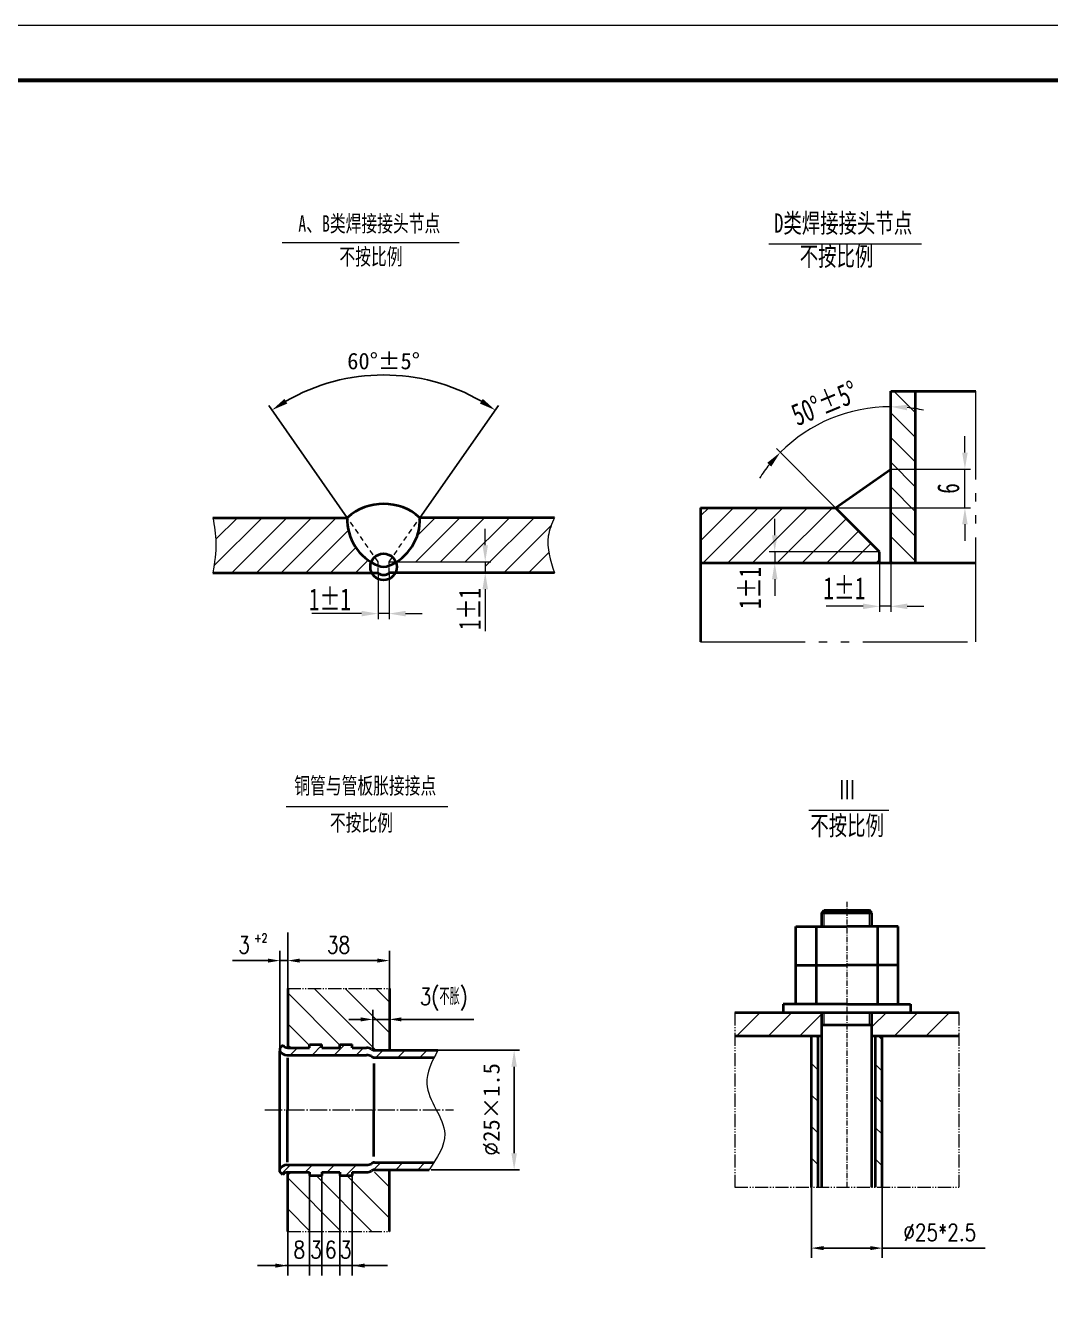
# Model space of a CAD drawing. Extents: x -43056 to 6363, y -23617 to 841.
# Drawn here: x 3384 to 4873, y -13758 to -11908 of the extents above; entities that cross this region are included whole.
import ezdxf

# ---------------------------------------------------------------- set-up
doc = ezdxf.new("R2010")
doc.units = 0
doc.header["$LTSCALE"] = 10
doc.header["$PDMODE"] = 1
for name, pattern in [('JXX-L', [2.9499999999999997, 1.9, -0.25, 0.15, -0.25, 0.15, -0.25]), ('XX-L', [1.25, 0.75, -0.5]), ('ZXX-L', [3.28, 2.5, -0.3, 0.18, -0.3]), ('ZXX-S', [1.2699999999999998, 0.75, -0.2, 0.12, -0.2])]:
    doc.linetypes.add(name, pattern=pattern)
doc.layers.get('Defpoints').update_dxf_attribs({"linetype": 'CONTINUOUS'})
doc.layers.add('5剖面线层', color=2, linetype='CONTINUOUS')
doc.layers.add('7标注层', color=4, linetype='CONTINUOUS')
for name, color, linetype, lineweight in [('A 粗实线', 1, 'CONTINUOUS', 40), ('B 细实线', 7, 'CONTINUOUS', 18), ('C 文 字', 2, 'CONTINUOUS', 20), ('D 短中心线', 3, 'ZXX-S', 18), ('E 长中心线', 3, 'ZXX-L', 18), ('G 长虚线', 6, 'XX-L', 20), ('I 长双点线', 3, 'JXX-L', 18), ('J 标注尺寸', 2, 'CONTINUOUS', 18)]:
    doc.layers.add(name, color=color, linetype=linetype, lineweight=lineweight)
doc.styles.get("Standard").update_dxf_attribs({"font": 'SIMFANG.TTF'})
doc.styles.add('style2', font='SIMFANG.TTF', dxfattribs={"width": 0.7})
doc.styles.add('TH_GBDIM', font='romans.shx', dxfattribs={"width": 0.8, "bigfont": 'gbcbig.shx'})
doc.styles.add('标题中文', font='SIMFANG.TTF', dxfattribs={"width": 0.7})
doc.dimstyles.new('TH_GBDIM', dxfattribs={"dimscale": 7, "dimtxt": 3.5, "dimasz": 2.5, "dimexe": 2, "dimexo": 0, "dimgap": 1.5, "dimtad": 1, "dimdec": 1, "dimzin": 0, "dimdsep": 46, "dimtxsty": 'TH_GBDIM', "dimcen": 2.5, "dimclrd": 130, "dimclre": 130, "dimclrt": 3, "dimadec": 0, "dimazin": 0, "dimtfac": 0.714286, "dimtdec": 1, "dimtmove": 0, "dimatfit": 3, "dimfxl": 0, "dimtolj": 1, "dimtzin": 0, "dimlwd": -1, "dimlwe": -1, "dimarcsym": 0})
doc.dimstyles.new('通用标注4.0', dxfattribs={"dimscale": 8, "dimtxt": 3, "dimasz": 3, "dimexe": 1, "dimexo": 0, "dimgap": 1, "dimtad": 1, "dimdec": 0, "dimzin": 0, "dimdsep": 46, "dimtxsty": 'Standard', "dimcen": 0, "dimadec": 0, "dimazin": 0, "dimtfac": 0.375, "dimtdec": 0, "dimtmove": 2, "dimatfit": 3, "dimfxl": 0, "dimtzin": 0, "dimarcsym": 0})

# ---------------------------------------------------------------- blocks, each defined once
blk = doc.blocks.new('*D123')
at = {"layer": '7标注层', "color": 130}
for p, q in [((4526.161636635396, -13596.21940205577), (4526.161636635396, -13698.80697679696)), ((4629.039638883292, -13596.21940205577), (4629.039638883292, -13698.80697679696)), ((4543.661636635396, -13684.80697679696), (4611.539638883292, -13684.80697679696)), ((4629.039638883292, -13684.80697679696), (4778.606305549959, -13684.80697679696))]:
    blk.add_line(p, q, dxfattribs=at)
for points in [[(4543.661636635396, -13681.89031013029), (4543.661636635396, -13687.72364346362), (4526.161636635396, -13684.80697679696)], [(4611.539638883292, -13681.89031013029), (4611.539638883292, -13687.72364346362), (4629.039638883292, -13684.80697679696)]]:
    blk.add_solid(points, dxfattribs=at)
at = {"layer": 'Defpoints', "color": 0}
for p in [(4526.161636635396, -13596.21940205577), (4629.039638883292, -13596.21940205577), (4629.039638883292, -13684.80697679696)]:
    blk.add_point(p, dxfattribs=at)
at = {"layer": '7标注层', "color": 3, "insert": (4712.572972216626, -13662.05697679696), "char_height": 24.5, "attachment_point": 5, "style": 'TH_GBDIM'}
blk.add_mtext('\\A1;%%c25*2.5{}{}', dxfattribs=at)
blk = doc.blocks.new('*D39')
at = {"layer": 'Defpoints', "color": 0}
for p in [(3237.529882554551, 4833.701037508146), (3244.866875172898, 4832.923096402701), (3234.866875172898, 4816.319008281709), (3242.866875172898, 4808.319008281709), (3244.866875172898, 4806.319008281708)]:
    blk.add_point(p, dxfattribs=at)
at = {"layer": 'J 标注尺寸', "color": 0, "lineweight": -2}
for p, q in [((3244.866875172898, 4832.923096402701), (3244.866875172899, 4835.666970911132)), ((3234.866875172898, 4816.319008281709), (3224.114731783625, 4827.071151670984))]:
    blk.add_line(p, q, dxfattribs=at)
for start, end in [(89.99999999999905, 134.9999999999966), (77.86737145388587, 83.93368572694246), (141.0663142730532, 147.1326285461097)]:
    blk.add_arc((3244.866875172898, 4806.319008281709), 28.34796262942333, start, end, dxfattribs=at)
at = {"layer": 'J 标注尺寸', "color": 0}
for points in [[(3247.836215487091, 4834.008929804123), (3247.889129342651, 4835.00752888478), (3244.866875172899, 4834.666970911132)], [(3222.443971294357, 4824.46779932445), (3223.187503222061, 4823.799098888917), (3224.821838564812, 4826.364044889798)]]:
    blk.add_solid(points, dxfattribs=at)
at = {"layer": 'J 标注尺寸', "color": 0, "insert": (3232.870529236219, 4835.280749340962), "char_height": 4, "attachment_point": 5, "rotation": 22.499999999999368, "style": 'style2'}
blk.add_mtext('{\\f仿宋_GB2312|b0|i0|c134|p49;50°±5°}', dxfattribs=at)
blk = doc.blocks.new('*D38')
at = {"layer": 'Defpoints', "color": 0}
for p in [(3244.866875172898, 4823.321083663805), (3258.347866930999, 4823.321083663805), (3234.866875172899, 4816.319008281709)]:
    blk.add_point(p, dxfattribs=at)
at = {"layer": 'J 标注尺寸', "color": 0, "lineweight": -2}
for p, q in [((3258.347866930999, 4826.321083663805), (3258.347866930999, 4829.321083663805)), ((3244.866875172898, 4823.321083663805), (3259.347866930999, 4823.321083663805)), ((3258.347866930999, 4816.319008281709), (3258.347866930999, 4823.321083663805)), ((3234.866875172899, 4816.319008281709), (3259.347866930999, 4816.319008281709)), ((3258.347866930999, 4813.319008281709), (3258.347866930999, 4810.319008281709))]:
    blk.add_line(p, q, dxfattribs=at)
at = {"layer": 'J 标注尺寸', "color": 0}
for points in [[(3257.847866930999, 4826.321083663805), (3258.847866930999, 4826.321083663805), (3258.347866930999, 4823.321083663805)], [(3257.847866930999, 4813.319008281709), (3258.847866930999, 4813.319008281709), (3258.347866930999, 4816.319008281709)]]:
    blk.add_solid(points, dxfattribs=at)
at = {"layer": 'J 标注尺寸', "color": 0, "insert": (3255.347866930998, 4819.820045972758), "char_height": 4, "attachment_point": 5, "rotation": 90, "style": 'style2'}
blk.add_mtext('6', dxfattribs=at)
blk = doc.blocks.new('*D119')
at = {"layer": '7标注层', "color": 130}
for p, q in [((3765.311304118644, -13226.45772062433), (3765.311304118644, -13281.08359454536)), ((3754.083870810728, -13394.53330706087), (3754.083870810728, -13253.08359454536)), ((3736.583870810728, -13267.08359454536), (3685.017204144061, -13267.08359454536)), ((3765.311304118644, -13267.08359454536), (3754.083870810728, -13267.08359454536)), ((3782.811304118644, -13267.08359454536), (3800.311304118644, -13267.08359454536))]:
    blk.add_line(p, q, dxfattribs=at)
for points in [[(3736.583870810728, -13264.16692787869), (3736.583870810728, -13270.00026121202), (3754.083870810728, -13267.08359454536)], [(3782.811304118644, -13264.16692787869), (3782.811304118644, -13270.00026121202), (3765.311304118644, -13267.08359454536)]]:
    blk.add_solid(points, dxfattribs=at)
at = {"layer": 'Defpoints', "color": 0}
for p in [(3765.311304118644, -13226.45772062433), (3754.083870810728, -13267.08359454536), (3754.083870810728, -13394.53330706087)]:
    blk.add_point(p, dxfattribs=at)
at = {"layer": '7标注层', "color": 3, "insert": (3702.050537477394, -13244.33359454536), "char_height": 24.5, "attachment_point": 5, "style": 'TH_GBDIM'}
blk.add_mtext('\\A1;3{}{}', dxfattribs=at)
blk = doc.blocks.new('*D118')
at = {"layer": '7标注层', "color": 130}
for p, q in [((3871.462516986701, -13352.50714028878), (3853.962516986701, -13352.50714028878)), ((3888.962516986701, -13396.84683439331), (3888.962516986701, -13338.50714028878)), ((3888.962516986701, -13352.50714028878), (3913.141976546276, -13352.50714028878)), ((3913.141976546276, -13352.50714028878), (3913.141976546276, -13338.50714028878)), ((3930.641976546276, -13352.50714028878), (4035.94393733059, -13352.50714028878))]:
    blk.add_line(p, q, dxfattribs=at)
for points in [[(3871.462516986701, -13349.59047362211), (3871.462516986701, -13355.42380695544), (3888.962516986701, -13352.50714028878)], [(3930.641976546276, -13349.59047362211), (3930.641976546276, -13355.42380695544), (3913.141976546276, -13352.50714028878)]]:
    blk.add_solid(points, dxfattribs=at)
at = {"layer": 'Defpoints', "color": 0}
for p in [(3913.141976546276, -13352.50714028878), (3913.141976546276, -13352.50714028878), (3888.962516986701, -13396.84683439331)]:
    blk.add_point(p, dxfattribs=at)
at = {"layer": '7标注层', "color": 3, "insert": (3992.042956938433, -13323.34047362211), "char_height": 24.5, "attachment_point": 5, "style": 'TH_GBDIM'}
blk.add_mtext('\\A1;3(不胀){}{}', dxfattribs=at)
blk = doc.blocks.new('*D121')
at = {"layer": 'Defpoints', "color": 0}
for p in [(3983.5168245389, -13397.29941718122), (4094.271580965555, -13397.29941718122), (3973.878321432107, -13570.96933945756)]:
    blk.add_point(p, dxfattribs=at)
at = {"layer": 'J 标注尺寸', "color": 0, "lineweight": -2}
for p, q in [((3983.5168245389, -13397.29941718122), (4102.271580965556, -13397.29941718122)), ((4094.271580965555, -13546.96933945756), (4094.271580965555, -13421.29941718122)), ((3973.878321432107, -13570.96933945756), (4102.271580965556, -13570.96933945756))]:
    blk.add_line(p, q, dxfattribs=at)
at = {"layer": 'J 标注尺寸', "color": 0}
for points in [[(4090.271580965555, -13421.29941718122), (4098.271580965556, -13421.29941718122), (4094.271580965555, -13397.29941718122)], [(4090.271580965555, -13546.96933945756), (4098.271580965556, -13546.96933945756), (4094.271580965555, -13570.96933945756)]]:
    blk.add_solid(points, dxfattribs=at)
at = {"layer": 'J 标注尺寸', "color": 0, "insert": (4061.31614095369, -13483.48479772245), "char_height": 24, "attachment_point": 5, "rotation": 90}
blk.add_mtext('{\\Ftxt.shx|c1;%%c}25×1.5', dxfattribs=at)
blk = doc.blocks.new('*D120')
at = {"layer": '7标注层', "color": 130}
for p, q in [((3765.311304118644, -13307.70946846638), (3765.311304118644, -13253.08359454536)), ((3913.138871745947, -13307.70946846638), (3913.138871745947, -13253.08359454536)), ((3782.811304118644, -13267.08359454536), (3895.638871745947, -13267.08359454536))]:
    blk.add_line(p, q, dxfattribs=at)
for points in [[(3782.811304118644, -13264.16692787869), (3782.811304118644, -13270.00026121202), (3765.311304118644, -13267.08359454536)], [(3895.638871745947, -13264.16692787869), (3895.638871745947, -13270.00026121202), (3913.138871745947, -13267.08359454536)]]:
    blk.add_solid(points, dxfattribs=at)
at = {"layer": 'Defpoints', "color": 0}
for p in [(3913.138871745947, -13267.08359454536), (3765.311304118644, -13307.70946846638), (3913.138871745947, -13307.70946846638)]:
    blk.add_point(p, dxfattribs=at)
at = {"layer": '7标注层', "color": 3, "insert": (3839.225087932296, -13244.33359454536), "char_height": 24.5, "attachment_point": 5, "style": 'TH_GBDIM'}
blk.add_mtext('\\A1;38{}{}', dxfattribs=at)
blk = doc.blocks.new('*D122')
at = {"layer": 'Defpoints', "color": 0}
for p in [(3961.857231067896, -12422.0158495453), (3851.847293428295, -12623.59432652229), (3957.473858319154, -12623.59432652229), (3896.660575873724, -12687.59432652229), (3912.660575873724, -12687.59432652229)]:
    blk.add_point(p, dxfattribs=at)
at = {"layer": 'J 标注尺寸', "color": 0, "lineweight": -2}
for p, q in [((3851.847293428295, -12623.59432652229), (3737.837529070816, -12460.77150880605)), ((3957.473858319154, -12623.59432652229), (4071.483622676632, -12460.77150880605))]:
    blk.add_line(p, q, dxfattribs=at)
blk.add_arc((3904.660575873724, -12699.01951057623), 282.847106384242, 59.86309220970509, 120.1369077902949, dxfattribs=at)
at = {"layer": 'J 标注尺寸', "color": 0}
for points in [[(3764.805341795071, -12457.77635607696), (3760.498886890538, -12451.03436481657), (3742.426140561625, -12467.32472516036)], [(4048.822264856911, -12451.03436481657), (4044.515809952377, -12457.77635607696), (4066.895011185823, -12467.32472516036)]]:
    blk.add_solid(points, dxfattribs=at)
at = {"layer": 'J 标注尺寸', "color": 0, "insert": (3904.660575873724, -12396.17240419199), "char_height": 24, "attachment_point": 5}
blk.add_mtext('{\\f仿宋_GB2312|b0|i0|c134|p49;60°±5°}', dxfattribs=at)
blk = doc.blocks.new('D类焊接接头节点')
at = {"layer": 'J 标注尺寸'}
h = blk.add_hatch(dxfattribs=at)
h.set_pattern_fill('ANSI31', color=256, angle=90, style=0)
h.set_pattern_definition([(135, (-3239.866875172898, -4819.820045972758), (-2.245064030267288, -2.245064030267288), [])])
h.paths.add_polyline_path([(9.5, 17.6751788846459), (5, 17.6751788846459), (5, -13.50103769104862), (9.5, -13.50103769104862)])
h = blk.add_hatch(dxfattribs=at)
h.set_pattern_fill('ANSI31', color=256, style=0)
h.set_pattern_definition([(45, (-3239.866875172898, -4819.820045972758), (-2.245064030267288, 2.245064030267288), [])])
h.paths.add_polyline_path([(-29.53674107769621, -3.501037691048623), (-29.53674107769621, -13.50103769104862), (-16.05367463827133, -13.50103769104862), (-16.05367463827133, -11.50103769104862), (3.000000000000455, -11.50103769104862), (-4.999999999999544, -3.501037691048623)])
h.paths.add_polyline_path([(3, -13.50103769104862), (3, -11.50103769104862), (-16.05367463827133, -11.50103769104862), (-16.05367463827133, -13.50103769104862)])
at = {"layer": 'A 粗实线'}
for p, q in [((5, 17.6751788846459), (20.46345910245145, 17.6751788846459)), ((5, -13.50103769104862), (5, 17.6751788846459)), ((9.5, -13.50103769104862), (9.5, 17.6751788846459)), ((-4.999999999999545, -3.501037691048623), (5, 3.501037691047713)), ((-29.53674107769621, -3.501037691048623), (-29.53674107769621, -27.88196099332527)), ((-29.53674107769621, -3.501037691048623), (-4.999999999999545, -3.501037691048623)), ((3.000000000000455, -11.50103769104862), (-4.999999999999545, -3.501037691048623)), ((3, -13.50103769104862), (3, -11.50103769104862)), ((-29.53674107769621, -13.50103769104862), (5, -13.50103769104862)), ((5, -13.50103769104862), (20.46345910245145, -13.50103769104862))]:
    blk.add_line(p, q, dxfattribs=at)
at = {"layer": 'I 长双点线'}
for p, q in [((20.46345910245145, -27.88196099332527), (20.46345910245145, 17.6751788846459)), ((-29.53674107769621, -27.88196099332527), (20.46345910245191, -27.88196099332527))]:
    blk.add_line(p, q, dxfattribs=at)
at = {"layer": 'J 标注尺寸'}
for p, q in [((-17.09550206171116, 44.44535657877896), (10.60261358208663, 44.44535657877896)), ((-16.05367463827133, -8.501037691048623), (-16.05367463827133, -5.501037691048623)), ((3.000000000000455, -11.50103769104862), (-17.05367463827133, -11.50103769104862)), ((-16.05367463827133, -11.50103769104862), (-16.05367463827133, -13.50103769104862)), ((3.000000000000455, -13.50103769104862), (-17.05367463827133, -13.50103769104862)), ((3, -13.50103769104862), (3, -22.4067950646695)), ((5, -13.50103769104862), (5, -22.4067950646695)), ((-16.05367463827133, -16.50103769104862), (-16.05367463827133, -19.50103769104862)), ((0, -21.4067950646695), (-6.736571717381594, -21.4067950646695)), ((5, -21.4067950646695), (3, -21.4067950646695)), ((8, -21.4067950646695), (11, -21.4067950646695))]:
    blk.add_line(p, q, dxfattribs=at)
for points in [[(-16.55367463827133, -8.501037691048623), (-15.55367463827133, -8.501037691048623), (-16.05367463827133, -11.50103769104862)], [(-16.55367463827133, -16.50103769104862), (-15.55367463827133, -16.50103769104862), (-16.05367463827133, -13.50103769104862)], [(0, -20.9067950646695), (0, -21.9067950646695), (3, -21.4067950646695)], [(8, -20.9067950646695), (8, -21.9067950646695), (5, -21.4067950646695)]]:
    blk.add_solid(points, dxfattribs=at)
at = {"layer": 'J 标注尺寸', "char_height": 3.5, "width": 51, "attachment_point": 1, "style": 'style2'}
for s, insert in [('D{\\f仿宋_GB2312|b0|i0|c134|p49;类焊接接头节点}', (-16.14644854581275, 49.94362858592831)), ('{\\f仿宋_GB2312|b0|i0|c134|p49;不按比例}', (-11.5092115260486, 43.93366311076716))]:
    blk.add_mtext(s, dxfattribs=dict(at, insert=insert))
at = {"layer": 'J 标注尺寸', "insert": (-20.55367463827179, -18.07682058142836), "char_height": 4, "attachment_point": 5, "rotation": 90, "style": 'style2'}
blk.add_mtext('{\\f仿宋_GB2312|b0|i0|c134|p49;1±1}', dxfattribs=at)
at = {"layer": 'J 标注尺寸', "insert": (-3.407385127946327, -18.11277421253726), "char_height": 4, "attachment_point": 5, "style": 'style2'}
blk.add_mtext('{\\f仿宋_GB2312|b0|i0|c134|p49;1±1}', dxfattribs=at)
at = {"layer": 'J 标注尺寸'}
dim = blk.add_angular_dim_2l(base=(-2.336992618347722, 13.8809915353886), line1=((5, -13.50103769104862), (5, 13.10305042994332)), line2=((3.000000000000455, -11.50103769104862), (-4.999999999999545, -3.501037691048623)), text='{\\f仿宋_GB2312|b0|i0|c134|p49;50°±5°}', dimstyle='通用标注4.0', dxfattribs=at)
dim.commit()
dim.dimension.update_dxf_attribs({"geometry": '*D39', "text_midpoint": (-6.996345936679973, 15.46070336820412), "insert": (-3239.866875172898, -4819.820045972758)})
dim = blk.add_linear_dim(base=(18.48099175810057, 3.501037691047713), p1=(-4.999999999999545, -3.501037691048623), p2=(5, 3.501037691047713), angle=90, text='6', dimstyle='通用标注4.0', dxfattribs=at)
dim.commit()
dim.dimension.update_dxf_attribs({"geometry": '*D38', "text_midpoint": (15.48099175810012, 0), "insert": (-3239.866875172898, -4819.820045972758)})

msp = doc.modelspace()

# ---------------------------------------------------------------- hatches: boundary and pattern name
at = {"layer": '5剖面线层'}
h = msp.add_hatch(dxfattribs=at)
h.set_pattern_fill('ANSI31', color=256, scale=7.128000000000001, style=0)
h.set_pattern_definition([(45, (4134.161999581511, -10606.63121219511), (-16.00281640774523, 16.00281640774522), [])])
edge = h.paths.add_edge_path()
edge.add_line((3983.516549966105, -13397.29993486307), (3891.671468278779, -13397.30630038672))
edge.add_arc((3891.530715847746, -13389.92434671224), 7.383295422712391, 231.3934529871022, 271.09233185768477, ccw=False)
edge.add_arc((3878.632664544659, -13412.74190999593), 18.95713787364265, 64.06440401808848, 86.15272208236581)
edge.add_line((3879.90463577505, -13393.82749312547), (3859.141983512764, -13393.82893212637))
edge.add_line((3859.141983512762, -13393.82893212636), (3859.141983512762, -13389.02580342238))
edge.add_line((3859.141983512762, -13389.02580342238), (3840.997525658948, -13389.02706096361))
edge.add_line((3840.997525658946, -13389.02706096361), (3840.997525658946, -13393.83018966758))
edge.add_line((3840.997525658946, -13393.83018966758), (3815.072013627338, -13393.8319864917))
edge.add_line((3815.072013627339, -13393.8319864917), (3815.072013627339, -13389.02849247806))
edge.add_line((3815.072013627339, -13389.02849247806), (3796.927555773525, -13389.02975001928))
edge.add_line((3796.927555773524, -13389.02975001928), (3796.927555773524, -13393.83324403292))
edge.add_line((3796.927555773524, -13393.83324403292), (3769.598703285155, -13393.83513811864))
edge.add_line((3769.598703285159, -13393.83513811864), (3765.32190350947, -13393.83543453159))
edge.add_arc((3765.859440417373, -13385.08524779863), 8.76668202850749, 212.9571933760542, 266.48465321591215, ccw=False)
edge.add_line((3758.503517033554, -13389.85443063852), (3754.083870810729, -13394.53330706086))
edge.add_line((3754.083870810728, -13394.53330706086), (3754.083870810728, -13398.51091464925))
edge.add_line((3754.083870810728, -13398.51091464925), (3754.083876733863, -13398.59637671088))
edge.add_arc((3764.434961950883, -13392.05647575737), 12.24398912330907, 212.2850347847136, 268.8681913613047)
edge.add_line((3764.193112524155, -13404.29807608194), (3820.343616337421, -13404.29418444881))
edge.add_line((3820.343616337423, -13404.29418444882), (3859.142708643514, -13404.29149539311))
edge.add_line((3859.142708643514, -13404.29149539311), (3879.904693202387, -13404.29005643852))
edge.add_arc((3878.632721971986, -13423.20447330897), 18.95713787364265, 64.0644040180839, 86.152722082335, ccw=False)
edge.add_arc((3891.530773275075, -13400.38691002529), 7.383295422712391, 231.3934529871036, 268.9156101624313)
edge.add_line((3891.391044090476, -13407.76888313917), (3978.062813902416, -13407.76287616316))
edge.add_spline(control_points=[(3978.062813902416, -13407.76287616316), (3979.816921401853, -13404.27525453345), (3981.66673331649, -13400.78759469921), (3983.516549966105, -13397.29993486307)], knot_values=[0.0007650927360920434, 0.0007650927360920434, 0.0007650927360920434, 0.0007650927360920434, 15.46421920855311, 15.46421920855311, 15.46421920855311, 15.46421920855311], degree=3, periodic=0)
edge = h.paths.add_edge_path()
edge.add_spline(control_points=[(3970.675386807594, -13570.97033212074), (3973.03045278253, -13567.48379315023), (3975.385518757475, -13563.99725417973), (3977.639397450726, -13560.50825145965)], knot_values=[244.1819164546346, 244.1819164546346, 244.1819164546346, 244.1819164546346, 260.2820052074577, 260.2820052074577, 260.2820052074577, 260.2820052074577], degree=3, periodic=0)
edge.add_line((3977.639397450726, -13560.50825145965), (3891.391044090497, -13560.50227382945))
edge.add_arc((3891.530773275075, -13567.88424694332), 7.383295422712393, 91.08438983743663, 128.6065470128883)
edge.add_arc((3878.632721971986, -13545.06668365964), 18.95713787364288, 273.84727791765704, 295.9355959819193, ccw=False)
edge.add_line((3879.904693202383, -13563.98110053009), (3859.142708643514, -13563.9796615755))
edge.add_line((3859.142708643514, -13563.97966157551), (3820.343616337423, -13563.9769725198))
edge.add_line((3820.343616337423, -13563.9769725198), (3764.193112524164, -13563.97308088667))
edge.add_arc((3764.434961950883, -13576.21468121124), 12.2439891233089, 91.13180863865658, 147.6630919926074)
edge.add_line((3754.089801930419, -13569.66541149602), (3754.089805700554, -13569.77426080082))
edge.add_line((3754.089805700556, -13569.77426080083), (3754.083870810728, -13569.77426100639))
edge.add_line((3754.083870810728, -13569.77426100639), (3754.083870810728, -13573.73784990775))
edge.add_line((3754.083870810728, -13573.73784990775), (3758.503517033552, -13578.41672633009))
edge.add_arc((3765.859440417373, -13583.18590916998), 8.766682028507496, 93.47436467504917, 147.0428066239452, ccw=False)
edge.add_line((3765.328162416454, -13574.43534018993), (3765.328162416454, -13574.43572287082))
edge.add_line((3765.328162416454, -13574.43572287081), (3769.598703285181, -13574.43601884996))
edge.add_line((3769.598703285179, -13574.43601884997), (3796.927555773522, -13574.43791293573))
edge.add_line((3796.927555773524, -13574.43791293573), (3796.927555773524, -13579.24140694933))
edge.add_line((3796.927555773524, -13579.24140694933), (3815.072013627338, -13579.24266449056))
edge.add_line((3815.072013627339, -13579.24266449056), (3815.072013627339, -13574.43917047692))
edge.add_line((3815.072013627339, -13574.43917047692), (3840.997525658948, -13574.44096730103))
edge.add_line((3840.997525658946, -13574.44096730103), (3840.997525658946, -13579.24409600501))
edge.add_line((3840.997525658946, -13579.24409600501), (3859.14198351276, -13579.24535354623))
edge.add_line((3859.141983512762, -13579.24535354623), (3859.141983512762, -13574.44222484225))
edge.add_line((3859.141983512762, -13574.44222484225), (3879.904635775047, -13574.44366384315))
edge.add_arc((3878.632664544659, -13555.52924697269), 18.95713787364288, 273.8472779176286, 295.9355959819149)
edge.add_arc((3891.530715847746, -13578.34681025637), 7.383295422712391, 88.90766814469112, 128.6065470128952, ccw=False)
edge.add_line((3891.671468278471, -13570.96485658188), (3970.675386807592, -13570.97033212074))
at = {"layer": 'B 细实线'}
h = msp.add_hatch(dxfattribs=at)
h.set_pattern_fill('ANSI31', color=256, scale=1.275, style=0)
h.set_pattern_definition([(45, (-13976.7773135549, -20962.26322285471), (-22.89965310872633, 22.89965310872634), [])])
h.paths.add_polyline_path([(4414.9319769503, -13342.38668039385), (4414.931976950298, -13376.27485481686), (4541.164666474391, -13376.27485481686), (4541.164666474391, -13342.38668039385)])
h.paths.add_polyline_path([(4623.145601865528, -13342.38668039385), (4614.036609044289, -13342.38668039385), (4614.036609044291, -13376.27485481686), (4740.269298568375, -13376.27485481686), (4740.269298568375, -13342.38668039385)])
h = msp.add_hatch(dxfattribs=at)
h.set_pattern_fill('ANSI31', color=256, scale=1.275, angle=90, style=0)
h.set_pattern_definition([(135, (-13976.7773135549, -21019.29064342269), (-22.89965310872634, -22.89965310872633), [])])
h.paths.add_polyline_path([(4526.161636635396, -13596.21940205577), (4535.806431112913, -13596.21940205577), (4535.806431112909, -13376.27485481686), (4526.161636635392, -13376.27485481686)])
h.paths.add_polyline_path([(4619.394844405766, -13596.21940205577), (4629.039638883291, -13596.21940205577), (4629.039638883292, -13376.27485481686), (4619.394844405779, -13376.27485481686)])
at = {"layer": 'J 标注尺寸'}
h = msp.add_hatch(dxfattribs=at)
h.set_pattern_fill('ANSI31', color=256, style=0)
h.set_pattern_definition([(45, (-20525.79668437757, -45642.23416629651), (-17.9605122421383, 17.96051224213831), [])])
edge = h.paths.add_edge_path()
edge.add_ellipse((3904.660575873724, -12695.09498596331), major_axis=(13.63513394692329, 13.63513394692329), ratio=0.9999999999999858, start_angle=134.9999999999996, end_angle=161.1529425672989, ccw=False)
edge.add_ellipse((3904.660575873724, -12695.09498596331), major_axis=(-13.63513394692359, 13.63513394692359), ratio=0.9999999999999877, start_angle=23.9896631412671, end_angle=45.000000000000284, ccw=False)
edge.add_ellipse((3924.28482444632, -12626.22599323017), major_axis=(-51.25486108482211, 51.2548610848221), ratio=0.9999999999999988, start_angle=42.91935054736598, end_angle=103.72986075327788, ccw=False)
edge.add_line((3851.847293428295, -12623.59432652229), (3656.660575873724, -12623.59432652229))
edge.add_spline(control_points=[(3656.660575873724, -12623.59432652229), (3658.681569526361, -12635.64536127593), (3663.145981519305, -12662.26631776007), (3658.954575340173, -12688.97589935972), (3656.660575873724, -12703.59432652229)], knot_values=[0, 0, 0, 0, 4.553085131909655, 10.0578484456397, 10.0578484456397, 10.0578484456397, 10.0578484456397], degree=3, periodic=0)
edge.add_line((3656.660575873724, -12703.59432652229), (3887.351764084249, -12703.59432652229))
edge = h.paths.add_edge_path()
edge.add_line((4052.247205644217, -12687.59432652229), (4052.247205644217, -12703.59432652229))
edge.add_line((4052.247205644217, -12703.59432652229), (4060.247205644217, -12703.59432652229))
edge.add_line((4060.247205644217, -12703.59432652229), (4152.660575873724, -12703.59432652229))
edge.add_spline(control_points=[(4152.660575873724, -12703.59432652229), (4146.952405816544, -12685.65320983706), (4138.256786559232, -12658.32236331656), (4148.977417718557, -12632.47454888178), (4152.660575873724, -12623.59432652229)], knot_values=[0, 0, 0, 0, 6.737565344485811, 10.26376270678672, 10.26376270678672, 10.26376270678672, 10.26376270678672], degree=3, periodic=0)
edge.add_line((4152.660575873724, -12623.59432652229), (3957.473858319154, -12623.59432652229))
edge.add_ellipse((3885.036327301128, -12626.22599323017), major_axis=(-51.25486108482214, 51.25486108482213), ratio=0.9999999999999946, start_angle=167.1528708974301, end_angle=227.0806494526342, ccw=False)
edge.add_line((3923.611568565389, -12687.59432652229), (4052.247205644217, -12687.59432652229))

# ---------------------------------------------------------------- linework, layer by layer
at = {"layer": '7标注层', "color": 130}
for p, q in [((3796.927555773522, -13579.24140694934), (3796.927555773522, -13724.46430623924)), ((3815.072013627339, -13579.24266449056), (3815.072013627339, -13724.46430623924)), ((3815.072013627339, -13579.24266449056), (3815.072013627339, -13724.46430623924)), ((3840.997525658944, -13579.24409600502), (3840.997525658944, -13724.46430623924)), ((3840.997525658944, -13579.24409600502), (3840.997525658944, -13724.46430623924)), ((3859.141983512762, -13579.24535354624), (3859.141983512762, -13724.46430623924)), ((3765.328162416452, -13660.56168850225), (3765.328162416452, -13724.46430623924)), ((3796.927555773522, -13651.85285659429), (3796.927555773522, -13724.46430623924)), ((3747.50816241645, -13710.20830623924), (3721.253362416452, -13710.20830623924)), ((3779.107555773522, -13710.20830623924), (3761.287555773522, -13710.20830623924)), ((3796.927555773522, -13710.20830623924), (3765.328162416452, -13710.20830623924)), ((3797.252013627338, -13710.20830623924), (3779.432013627338, -13710.20830623924)), ((3796.927555773522, -13710.20830623924), (3815.072013627339, -13710.20830623924)), ((3823.177525658944, -13710.20830623924), (3805.357525658945, -13710.20830623924)), ((3814.747555773522, -13710.20830623924), (3832.567555773521, -13710.20830623924)), ((3815.072013627339, -13710.20830623924), (3840.997525658944, -13710.20830623924)), ((3832.892013627337, -13710.20830623924), (3885.401613627339, -13710.20830623924)), ((3840.997525658944, -13710.20830623924), (3859.141983512762, -13710.20830623924)), ((3858.817525658944, -13710.20830623924), (3910.376725658947, -13710.20830623924))]:
    msp.add_line(p, q, dxfattribs=at)
for points in [[(3747.50816241645, -13707.23830623923), (3747.50816241645, -13713.17830623924), (3765.328162416452, -13710.20830623924)], [(3876.96198351276, -13707.23830623923), (3876.96198351276, -13713.17830623924), (3859.141983512762, -13710.20830623924)]]:
    msp.add_solid(points, dxfattribs=at)
at = {"layer": 'A 粗实线'}
for p, q in [((3656.660575873724, -12623.59432652229), (3851.847293428295, -12623.59432652229)), ((4152.660575873724, -12623.59432652229), (3957.473858319154, -12623.59432652229)), ((3656.660575873724, -12703.59432652229), (3896.660575873724, -12703.59432652229)), ((4152.660575873724, -12703.59432652229), (3912.660575873724, -12703.59432652229)), ((4541.164666474395, -13197.66531451174), (4544.71612946944, -13193.95190665702)), ((4541.164666474395, -13197.66531451174), (4614.036609044293, -13197.66531451174)), ((4541.164666474395, -13217.37330992083), (4541.164666474397, -13197.66531451174)), ((4544.71612946944, -13193.95190665702), (4610.485146049245, -13193.95190665702)), ((4614.036609044289, -13197.66531451174), (4610.485146049245, -13193.95190665702)), ((4614.036609044293, -13217.37330992083), (4614.036609044288, -13197.66531451174)), ((4614.036609044289, -13217.37330992083), (4614.036609044288, -13197.66531451174)), ((4503.257548816813, -13217.37330992083), (4577.60063775934, -13217.37330992083)), ((4503.257548816813, -13273.75816061941), (4503.257548816813, -13217.37330992083)), ((4532.924073887403, -13217.37330992083), (4532.924073887403, -13273.75816061941)), ((4651.943726701867, -13217.37330992083), (4577.60063775934, -13217.37330992083)), ((4622.277201631277, -13217.37330992083), (4622.277201631277, -13273.75816061941)), ((4651.943726701867, -13273.75816061941), (4651.943726701866, -13217.37330992083)), ((4503.257548816813, -13273.75816061941), (4577.60063775934, -13273.75816061941)), ((4503.257548816813, -13330.143011318), (4503.257548816813, -13273.75816061941)), ((4532.924073887403, -13273.75816061941), (4532.924073887403, -13330.143011318)), ((4651.943726701867, -13273.75816061941), (4577.60063775934, -13273.75816061941)), ((4622.277201631277, -13273.75816061941), (4622.277201631277, -13330.143011318)), ((4651.943726701867, -13330.143011318), (4651.943726701866, -13273.75816061941)), ((3765.315934361375, -13307.70946846638), (3765.321903509266, -13393.83543453158)), ((3913.138871745945, -13307.70946846638), (3913.1450813466, -13397.30481211118)), ((4577.60063775934, -13330.143011318), (4485.067963601803, -13330.143011318)), ((4485.067963601803, -13330.143011318), (4485.067963601803, -13342.38668039385)), ((4577.60063775934, -13330.143011318), (4670.133311916878, -13330.143011318)), ((4670.133311916878, -13330.143011318), (4670.133311916878, -13342.38668039385)), ((4414.931976950302, -13342.38668039385), (4623.145601865524, -13342.38668039385)), ((4541.164666474393, -13596.21940205578), (4541.164666474393, -13342.38668039385)), ((4614.036609044282, -13596.21940205578), (4614.036609044291, -13342.38668039385)), ((4623.145601865528, -13342.38668039385), (4740.269298568379, -13342.38668039385)), ((4541.164666474393, -13360.17208844618), (4614.036609044291, -13360.17208844618)), ((3758.503517033549, -13389.85443063853), (3754.083870810724, -13394.53330706087)), ((3796.927555773522, -13389.02975001929), (3815.072013627339, -13389.02849247806)), ((3796.927555773522, -13393.83324403293), (3796.927555773522, -13389.02975001929)), ((3815.072013627339, -13393.8319864917), (3815.072013627339, -13389.02849247806)), ((3840.997525658944, -13389.02706096361), (3859.141983512762, -13389.02580342239)), ((3840.997525658944, -13393.83018966759), (3840.997525658944, -13389.02706096361)), ((3859.141983512762, -13393.82893212637), (3859.141983512762, -13389.02580342239)), ((4414.931976950302, -13376.27485481686), (4541.164666474393, -13376.27485481686)), ((4526.161636635396, -13596.21940205577), (4526.161636635392, -13376.27485481686)), ((4535.806431112913, -13596.21940205577), (4535.806431112909, -13376.27485481686)), ((4614.036609044288, -13376.27485481686), (4740.269298568379, -13376.27485481686)), ((4619.394844405766, -13596.21940205577), (4619.394844405779, -13376.27485481686)), ((4629.039638883292, -13596.21940205577), (4629.039638883292, -13376.27485481686)), ((3754.083870810724, -13394.53330706087), (3754.083870810724, -13398.51091464925)), ((3754.083870810724, -13398.51091464925), (3754.083876733859, -13398.59637671088)), ((3754.089805700563, -13569.77426100639), (3754.083876733859, -13398.59637671088)), ((3764.193112524157, -13404.29807608195), (3820.343616337419, -13404.29418444882)), ((3764.866918053844, -13408.39819858923), (3764.872167925236, -13484.1460698982)), ((3765.321732375174, -13391.3662230297), (3769.598703285155, -13393.83513811864)), ((3765.321903509463, -13393.83543453159), (3769.598703285179, -13393.83513811865)), ((3769.598703285155, -13393.83513811864), (3796.927555773522, -13393.83324403293)), ((3815.072013627339, -13393.8319864917), (3840.99752565893, -13393.83018966759)), ((3820.34289120665, -13393.83162118204), (3840.99752565893, -13393.83018966759)), ((3820.343616337419, -13404.29418444882), (3859.142708643512, -13404.29149539311)), ((3859.141983512762, -13393.82893212637), (3879.904635775039, -13393.82749312547)), ((3859.141983512762, -13393.82893212637), (3879.904635775045, -13393.82749312547)), ((3859.142708643512, -13404.29149539311), (3879.904693202379, -13404.29005643852)), ((3890.891385921452, -13397.30635445204), (3983.516549966102, -13397.29993486308)), ((3891.391044090482, -13407.76888313918), (3978.062813902412, -13407.76287616317)), ((3890.224970572432, -13416.41909080612), (3890.229664138238, -13484.14029606227)), ((3764.872167561671, -13559.88344997523), (3764.872167561671, -13484.13557848431)), ((3890.229663974744, -13551.85678390309), (3890.229663974744, -13484.13557848431)), ((3754.083870810724, -13569.76024231938), (3754.083876733859, -13569.67478025774)), ((3754.083870810724, -13573.73784990776), (3754.083870810724, -13569.76024231938)), ((3758.503517033549, -13578.4167263301), (3754.083870810724, -13573.73784990776)), ((3764.193112524157, -13563.97308088668), (3820.343616337419, -13563.97697251981)), ((3765.321732375174, -13576.90493393892), (3769.598703285155, -13574.43601884998)), ((3765.321903509463, -13574.43572243703), (3769.598703285177, -13574.43601884997)), ((3765.328162416452, -13660.56168850225), (3765.328162416452, -13574.44896223646)), ((3769.598703285041, -13574.43601885005), (3796.927555773522, -13574.43791293573)), ((3769.604962202611, -13574.44896223646), (3796.927555773522, -13574.44896223646)), ((3796.927555773522, -13574.43791293573), (3796.927555773522, -13579.24140694934)), ((3815.072013627339, -13574.43917047693), (3815.072013627339, -13579.24266449056)), ((3815.072013627339, -13574.43917047693), (3840.99752565893, -13574.44096730104)), ((3820.34289120665, -13574.43953578658), (3840.99752565893, -13574.44096730104)), ((3820.343616337419, -13563.97697251981), (3859.142708643512, -13563.97966157551)), ((3840.997525658944, -13574.44096730104), (3840.997525658944, -13579.24409600502)), ((3859.141983512762, -13574.44222484226), (3879.904635775045, -13574.44366384315)), ((3859.141983512762, -13574.44222484226), (3879.904635775039, -13574.44366384315)), ((3859.141983512762, -13574.44222484226), (3859.141983512762, -13579.24535354624)), ((3859.142708643512, -13563.97966157551), (3879.904693202379, -13563.9811005301)), ((3890.891385921452, -13570.96480251658), (3891.39098666284, -13570.96483714251)), ((3891.390986663149, -13570.9648371425), (3970.675386807588, -13570.97033212074)), ((3891.391044090482, -13560.50227382945), (3977.639397450765, -13560.50825145966)), ((3913.151099445982, -13660.56168850225), (3913.151099445977, -13570.96933945756)), ((3796.927555773522, -13579.24140694934), (3815.072013627339, -13579.24266449056)), ((3840.997525658944, -13579.24409600502), (3859.141983512762, -13579.24535354624))]:
    msp.add_line(p, q, dxfattribs=at)
at = {"layer": 'A 粗实线', "color": 5, "lineweight": 60}
msp.add_lwpolyline([(1810.505984322925, -15188.45152626559), (6282.505984322925, -15188.45152626559), (6282.505984322925, -11988.45152626559), (1810.505984322925, -11988.45152626559)], close=True, dxfattribs=at)
at = {"layer": 'A 粗实线'}
for centre, radius, start, end in [((3904.660575873726, -12694.9433915376), 11.78298247937953, 227.2387238629256, 312.7612761370615), ((3765.859440417373, -13385.08524779864), 8.76668202850758, 212.9571933760492, 266.4846532146597), ((3764.434961950885, -13392.05647575738), 12.24398912330904, 212.2850347846818, 268.868191361333), ((3878.632664544655, -13412.74190999593), 18.95713787364277, 64.06440401815293, 86.1527220823821), ((3878.632721971986, -13423.20447330898), 18.95713787364277, 64.06440401815293, 86.1527220823821), ((3891.530715847746, -13389.92434671225), 7.383295422712393, 231.3934529871059, 268.915610162629), ((3891.530773275073, -13400.3869100253), 7.383295422712393, 231.3934529871059, 268.915610162629), ((3764.434961950885, -13576.21468121125), 12.24398912330904, 91.13180863866695, 147.7149652153182), ((3765.859440417373, -13583.18590916999), 8.76668202850758, 93.51534678534034, 147.0428066239508), ((3878.632664544655, -13555.5292469727), 18.95713787364277, 273.8472779176179, 295.9355959818471), ((3878.632721971986, -13545.06668365965), 18.95713787364277, 273.8472779176179, 295.9355959818471), ((3891.530715847746, -13578.34681025638), 7.383295422712393, 91.08438983737108, 128.6065470128941), ((3891.530773275073, -13567.88424694333), 7.383295422712393, 91.08438983737108, 128.6065470128941)]:
    msp.add_arc(centre, radius, start, end, dxfattribs=at)
for centre, major_axis, ratio, start_param, end_param in [((3904.660575873724, -12682.7707610621), (-56.08517276207893, 56.08517276207893), 0.9999999999999998, -1.51403827896978, -0.05675804782511662), ((3924.28482444632, -12626.22599323017), (-51.25486108482207, 51.25486108482207), 0.9999999999999982, 0.749083979869916, 1.965207304896728), ((3885.036327301128, -12626.22599323017), (51.25486108482202, 51.25486108482201), 0.9999999999999992, 4.317978002282858, 5.534101327309671), ((3904.660575873724, -12695.09498596331), (-13.63513394692347, 13.63513394692347), 0.9999999999999943, 3.926990816987244, 10.21017612416683), ((3904.660575873724, -12676.90713925446), (-12.8607497430055, 12.86074974300551), 0.9999999999999998, 1.90075821830759, 2.8116307620771)]:
    msp.add_ellipse(centre, major_axis=major_axis, ratio=ratio, start_param=start_param, end_param=end_param, dxfattribs=at)
at = {"layer": 'B 细实线'}
for p, q in [((4544.71612946944, -13217.37330992083), (4544.716129469443, -13193.95190665701)), ((4610.485146049245, -13217.37330992083), (4610.485146049241, -13193.95190665701)), ((3840.997525658944, -13389.72849640875), (3765.316373621687, -13314.04734437149)), ((3893.383094710218, -13397.30618175873), (3803.786381417867, -13307.70946846638)), ((3913.143345460707, -13372.25854880793), (3848.59426511916, -13307.70946846638)), ((3913.140239737364, -13327.44755938329), (3893.402148820454, -13307.70946846638)), ((4544.716129469438, -13360.17208844618), (4544.716129469438, -13342.38668039385)), ((4610.485146049239, -13360.17208844618), (4610.485146049235, -13342.38668039385)), ((3796.927555773522, -13390.46641022462), (3765.319479345026, -13358.85833379612)), ((3796.927555773522, -13574.9688226091), (3796.407695400874, -13574.44896223646)), ((3913.151099445959, -13596.30572129964), (3891.294340382774, -13574.44896223646)), ((3842.98341554469, -13660.56168850225), (3765.328162416434, -13582.90643537399)), ((3887.791299245982, -13660.56168850225), (3806.47131383437, -13579.24170309064)), ((3913.151099445959, -13641.11360500093), (3851.289585373963, -13579.25209092893)), ((3798.175531843399, -13660.56168850225), (3765.328162416434, -13627.71431907529))]:
    msp.add_line(p, q, dxfattribs=at)
msp.add_lwpolyline([(1610.505984322925, -15268.45152626559), (6362.505984322925, -15268.45152626559), (6362.505984322925, -11908.45152626559), (1610.505984322925, -11908.45152626559)], close=True, dxfattribs=at)
at = {"layer": 'C 文 字'}
msp.add_spline([(3983.5168245389, -13397.29941718122), (3967.342255386122, -13446.07686498297), (3993.375449796338, -13518.89849297592), (3970.675386807594, -13570.97033212074)], degree=3, dxfattribs=at)
at = {"layer": 'D 短中心线'}
msp.add_line((4577.60063775934, -13181.88947120002), (4577.60063775934, -13596.21940205577), dxfattribs=at)
at = {"layer": 'E 长中心线'}
msp.add_line((3732.063565569668, -13484.13557848431), (4005.957327413376, -13484.13557848431), dxfattribs=at)
at = {"layer": 'G 长虚线'}
for p, q in [((3896.660575873724, -12687.59432652229), (3851.847293428295, -12623.59432652229)), ((3912.660575873724, -12687.59432652229), (3957.473858319154, -12623.59432652229)), ((3896.660575873724, -12703.59432652229), (3896.660575873724, -12687.59432652229)), ((3912.660575873724, -12703.59432652229), (3912.660575873724, -12687.59432652229))]:
    msp.add_line(p, q, dxfattribs=at)
at = {"layer": 'I 长双点线'}
for p, q in [((3765.311304118646, -13307.70946846638), (3913.138871745945, -13307.70946846638)), ((4414.931976950302, -13342.38668039385), (4414.931976950302, -13596.21940205577)), ((4740.269298568375, -13342.38668039385), (4740.269298568379, -13596.21940205577)), ((4414.931976950302, -13596.21940205577), (4740.269298568379, -13596.21940205577)), ((3765.311304118646, -13660.56168850225), (3913.151099445982, -13660.56168850225))]:
    msp.add_line(p, q, dxfattribs=at)
at = {"layer": 'J 标注尺寸'}
for p, q in [((3757.206919288972, -12223.90196479177), (4014.268967231485, -12223.90196479177)), ((4052.247205644217, -12663.59432652229), (4052.247205644217, -12639.59432652229)), ((3912.660575873724, -12687.59432652229), (4060.247205644217, -12687.59432652229)), ((4052.247205644217, -12687.59432652229), (4052.247205644217, -12703.59432652229)), ((3896.660575873724, -12703.59432652229), (3896.660575873724, -12770.95558241882)), ((3912.660575873724, -12703.59432652229), (4060.247205644217, -12703.59432652229)), ((3912.660575873724, -12703.59432652229), (3912.660575873724, -12770.95558241882)), ((4052.247205644217, -12727.59432652229), (4052.247205644217, -12788.50665752734)), ((3872.660575873724, -12762.95558241882), (3800.333801855926, -12762.95558241882)), ((3912.660575873724, -12762.95558241882), (3896.660575873724, -12762.95558241882)), ((3936.660575873724, -12762.95558241882), (3960.660575873724, -12762.95558241882)), ((3763.156290582614, -13043.26088119415), (3998.119643886312, -13043.26088119415)), ((4522.426647002774, -13048.69306292685), (4638.674260516063, -13048.69306292685))]:
    msp.add_line(p, q, dxfattribs=at)
for points, knots in [([(3656.660575873724, -12623.59432652229), (3658.681569526361, -12635.64536127593), (3663.145981519308, -12662.26631776007), (3658.954575340169, -12688.97589935972), (3656.660575873724, -12703.59432652229)], [0, 0, 0, 0, 4.553085131909655, 10.0578484456397, 10.0578484456397, 10.0578484456397, 10.0578484456397]), ([(4152.660575873724, -12623.59432652229), (4148.977417718555, -12632.47454888177), (4138.256786559228, -12658.32236331656), (4146.952405816541, -12685.65320983706), (4152.660575873724, -12703.59432652229)], [0, 0, 0, 0, 3.526197362300913, 10.26376270678672, 10.26376270678672, 10.26376270678672, 10.26376270678672])]:
    msp.add_open_spline(points, degree=3, knots=knots, dxfattribs=at)
for points in [[(4048.247205644217, -12663.59432652229), (4056.247205644217, -12663.59432652229), (4052.247205644217, -12687.59432652229)], [(4048.247205644217, -12727.59432652229), (4056.247205644217, -12727.59432652229), (4052.247205644217, -12703.59432652229)], [(3872.660575873724, -12758.95558241882), (3872.660575873724, -12766.95558241882), (3896.660575873724, -12762.95558241882)], [(3936.660575873724, -12758.95558241882), (3936.660575873724, -12766.95558241882), (3912.660575873724, -12762.95558241882)]]:
    msp.add_solid(points, dxfattribs=at)

# ---------------------------------------------------------------- block references
at = {"layer": 'C 文 字', "xscale": 8, "yscale": 8}
msp.add_blockref('D类焊接接头节点', (4601.231105314419, -12581.10755319009), dxfattribs=at)

# ---------------------------------------------------------------- texts
at = {"layer": '7标注层', "color": 3, "attachment_point": 5, "style": 'TH_GBDIM'}
for s, insert, char_height in [('+2', (3726.067893340991, -13234.15655935217), 12.474), ('\\A1;8{}{}', (3782.061957405558, -13687.04230623924), 24.948), ('\\A1;3{}{}', (3806.420513528081, -13687.04230623924), 24.948), ('\\A1;6{}{}', (3827.811968174326, -13687.04230623924), 24.948), ('\\A1;3{}{}', (3849.683152727284, -13687.04230623924), 24.948)]:
    msp.add_mtext(s, dxfattribs=dict(at, insert=insert, char_height=char_height))
at = {"layer": 'C 文 字'}
for s, height, style, width, p in [('A、B类焊接接头节点', 24, '标题中文', 0.6999999999999886, (3780.780770557785, -12208.15867406741)), ('不按比例', 24, '标题中文', 0.6999999999999886, (3840.445940175512, -12256.29627294355)), ('1±1', 32, 'style2', 0.6999999999999886, (3796.177943135792, -12758.10427660149)), ('铜管与管板胀接接点', 24, '标题中文', 0.6999999999999886, (3774.8704755498, -13024.92445498677)), ('Ⅲ', 28, 'style2', 0.7000000000000455, (4564.698437528914, -13032.70688686965)), ('不按比例', 24, '标题中文', 0.6999999999999886, (3826.656684566955, -13078.84742557525)), ('不按比例', 27.99999999999989, 'style2', 0.7000000000000484, (4524.543958417078, -13084.87309715743))]:
    msp.add_text(s, height=height, dxfattribs=dict(at, style=style, width=width)).set_placement(p)
at = {"layer": 'C 文 字', "style": 'style2', "width": 0.7000000000000028}
msp.add_text('1±1', height=32, rotation=90, dxfattribs=at).set_placement((4045.813596914591, -12786.82763320726))

# ---------------------------------------------------------------- dimensions: what is measured, and where the dimension line sits
at = {"layer": '7标注层'}
for base, p1, p2, text, picture, middle in [((3754.083870810728, -13267.08359454536), (3765.311304118644, -13226.45772062433), (3754.083870810728, -13394.53330706087), '3{}{}', '*D119', (3702.050537477394, -13244.33359454536)), ((3913.138871745947, -13267.08359454536), (3765.311304118644, -13307.70946846638), (3913.138871745947, -13307.70946846638), '38{}{}', '*D120', (3839.225087932296, -13244.33359454536)), ((3913.141976546276, -13352.50714028878), (3888.962516986701, -13396.84683439331), (3913.141976546276, -13352.50714028878), '3(不胀){}{}', '*D118', (3992.042956938433, -13323.34047362211)), ((4629.039638883292, -13684.80697679696), (4526.161636635396, -13596.21940205577), (4629.039638883292, -13596.21940205577), '%%c25*2.5{}{}', '*D123', (4712.572972216626, -13662.05697679696))]:
    dim = msp.add_linear_dim(base=base, p1=p1, p2=p2, text=text, dimstyle='TH_GBDIM', override={"dimgap": 1.5, "dimtad": 1, "dimjust": 0, "dimse1": 0, "dimse2": 0, "dimsd1": 0, "dimsd2": 0, "dimclrt": 3, "dimtvp": 0}, dxfattribs=at)
    dim.commit()
    dim.dimension.update_dxf_attribs({"geometry": picture, "text_midpoint": middle})
at = {"layer": 'J 标注尺寸'}
dim = msp.add_angular_dim_2l(base=(3961.857231067896, -12422.0158495453), line1=((3896.660575873724, -12687.59432652229), (3851.847293428295, -12623.59432652229)), line2=((3912.660575873724, -12687.59432652229), (3957.473858319154, -12623.59432652229)), text='{\\f仿宋_GB2312|b0|i0|c134|p49;60°±5°}', dimstyle='通用标注4.0', dxfattribs=at)
dim.commit()
dim.dimension.update_dxf_attribs({"geometry": '*D122', "text_midpoint": (3904.660575873724, -12396.17240419199)})
dim = msp.add_linear_dim(base=(4094.271580965555, -13397.29941718122), p1=(3973.878321432107, -13570.96933945756), p2=(3983.5168245389, -13397.29941718122), angle=90, text='{\\Ftxt.shx|c1;%%c}25×1.5', dimstyle='通用标注4.0', dxfattribs=at)
dim.commit()
dim.dimension.update_dxf_attribs({"geometry": '*D121', "text_midpoint": (4061.31614095369, -13483.48479772245), "dimtype": 160})

doc.saveas('drawing.dxf')
